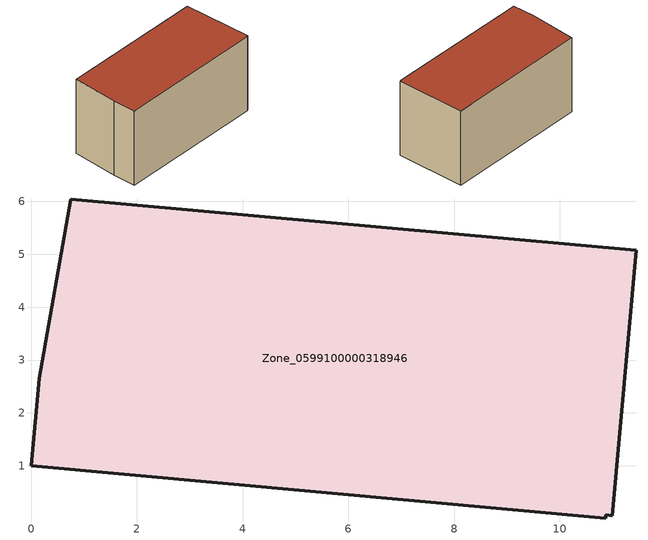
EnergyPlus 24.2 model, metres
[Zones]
Zone_0599100000318946
 floor ground (C_G): 10.87,0.01 0,1 0.15,2.66 0.74,6.05 11.45,5.08 10.99,0.06 10.87,0.07 z0
 wall outside (C_F): 10.99,0.06 11.45,5.08 0.74,6.05 0.15,2.66 0,1 10.87,0.01 10.87,0.07 10.99,0.06 z0:5.67
 roof outside (C_R): 0.74,6.05 0.15,2.66 0,1 10.87,0.01 10.87,0.07 10.99,0.06 11.45,5.08 z5.67
[BUILDING]
Pand.0599100000318946: North Axis=0; Terrain=City; Loads Convergence Tolerance Value=0.04; Temperature Convergence Tolerance Value=0.4; Solar Distribution=FullExterior; Maximum Number of Warmup Days=25; Minimum Number of Warmup Days=1
[Site:Location]
Rotterdam.The.Hague.AP_ZH_NLD Design_Conditions: Latitude=51.96; Longitude=4.45; Time Zone=1; Elevation=-4.5
[SITE:GROUNDTEMPERATURE:BUILDINGSURFACE]
18, 18, 18, 18, 18, 18, 18, 18, 18, 18, 18, 18
[MATERIAL] Thermal Absorptance=0.9; Solar Absorptance=0.7; Visible Absorptance=0.7
Name | Roughness | Thickness | Conductivity | Density | Specific Heat
G.TI.1992-2005 | MediumSmooth | 0.15 | 0.06 | 540 | 1210
F.TI.1992-2005 | Rough | 0.3 | 0.12 | 1920 | 840
R.TI.1992-2005 | MediumRough | 0.2 | 0.08 | 1500 | 1000
[CONSTRUCTION]
C_G: G.TI.1992-2005
C_F: F.TI.1992-2005
C_R: R.TI.1992-2005
[ZONE]
Zone_0599100000318946: Type=1; Multiplier=1; Ceiling Height=Autocalculate; Volume=Autocalculate; Floor Area=autocalculate; Part of Total Floor Area=Yes
[ZONEINFILTRATION:DESIGNFLOWRATE]
Infil_Zone_0599100000318946: Zone or ZoneList or Space or SpaceList=Zone_0599100000318946; Schedule=AlwaysOn; Design Flow Rate Calculation Method=Flow/Area; Flow Rate per Floor Area=0.0015; Constant Term Coefficient=1; Temperature Term Coefficient=0; Velocity Term Coefficient=0; Velocity Squared Term Coefficient=0
[HVACTEMPLATE:ZONE:IDEALLOADSAIRSYSTEM]
Zone_0599100000318946: Maximum Heating Supply Air Temperature=50; Minimum Cooling Supply Air Temperature=13; Maximum Heating Supply Air Humidity Ratio=0.0156; Minimum Cooling Supply Air Humidity Ratio=0.0077; Heating Limit=NoLimit; Cooling Limit=NoLimit; Dehumidification Control Type=ConstantSensibleHeatRatio; Cooling Sensible Heat Ratio=0.7; Dehumidification Setpoint=60; Humidification Control Type=None; Humidification Setpoint=30; Outdoor Air Method=None; Outdoor Air Flow Rate per Person=0.00944; Outdoor Air Flow Rate per Zone Floor Area=0; Outdoor Air Flow Rate per Zone=0; Demand Controlled Ventilation Type=None; Outdoor Air Economizer Type=NoEconomizer; Heat Recovery Type=None; Sensible Heat Recovery Effectiveness=0.7; Latent Heat Recovery Effectiveness=0.65
[ZONECONTROL:THERMOSTAT]
ThermostatControl_Zone_0599100000318946: Zone or ZoneList=Zone_0599100000318946; Control Type Schedule=DualSetpointControlType; Control 1=Thermostat_Zone_0599100000318946; Temperature Difference Between Cutout And Setpoint=0
[THERMOSTATSETPOINT:DUALSETPOINT]
Thermostat_Zone_0599100000318946: Heating Setpoint Temperature Schedule=HeatingSetpoint_Zone_0599100000318946; Cooling Setpoint Temperature Schedule=CoolingSetpoint_Zone_0599100000318946
[SCHEDULE:COMPACT]
HeatingSetpoint_Zone_0599100000318946: Through: 12/31, For: AllDays, Until: 24:00, 21
CoolingSetpoint_Zone_0599100000318946: Through: 12/31, For: AllDays, Until: 24:00, 24
DualSetpointControlType: Through: 12/31, For: AllDays, Until: 24:00, 4
AlwaysOn: Through: 12/31, For: AllDays, Until: 24:00, 1
